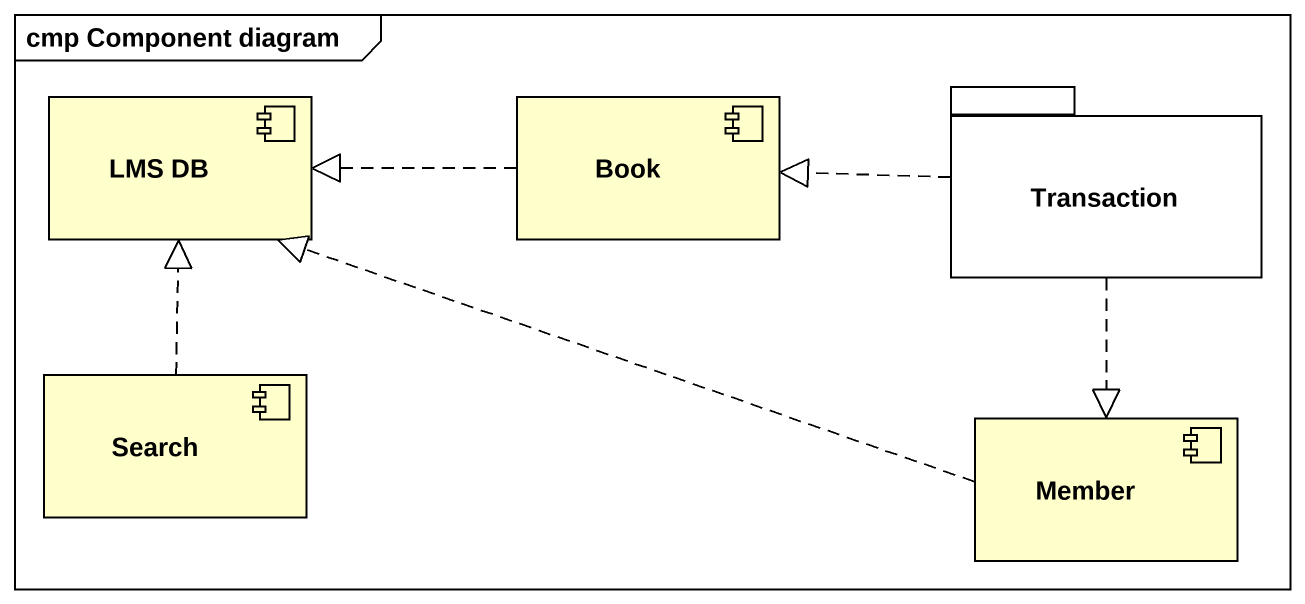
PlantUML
@startuml
mainframe cmp Component diagram
package Transaction {
}
component "LMS DB" as LMS_DB
component Book
component Search
component Member
Transaction .left.|> Book
Transaction ..|> Member
Book .left.|> LMS_DB
Search .up.|> LMS_DB
Member .left.|> LMS_DB
@enduml
